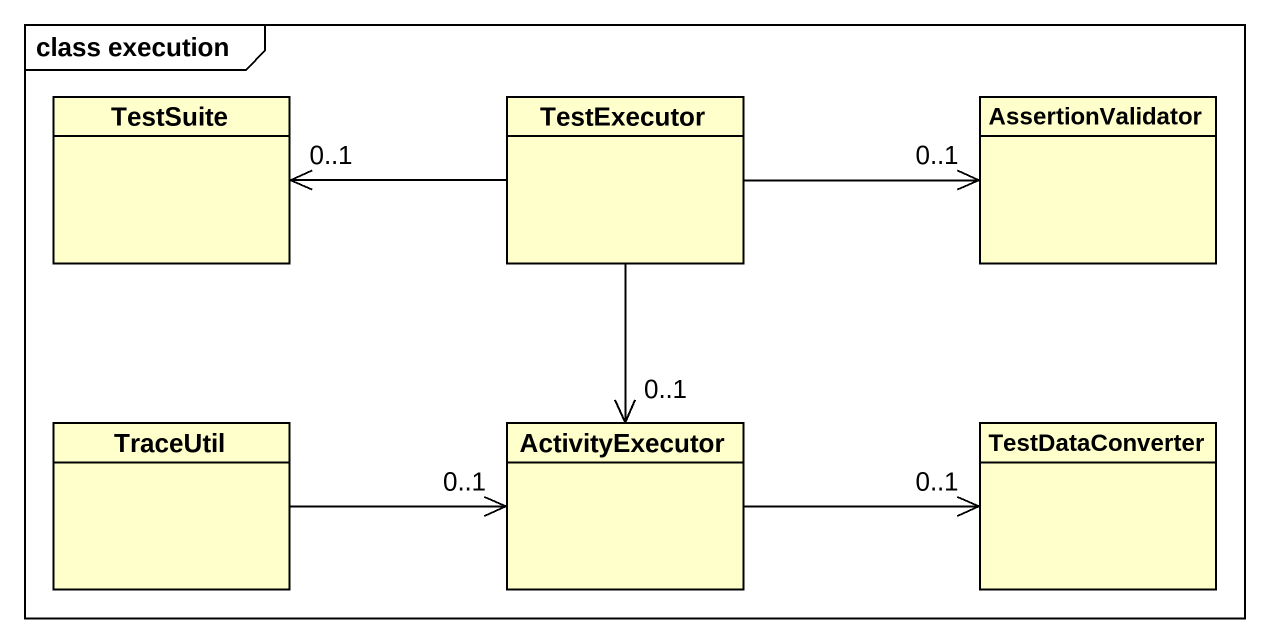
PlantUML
@startuml
mainframe class execution
hide circle
hide empty members
class TestSuite
class TestExecutor
class AssertionValidator
class TraceUtil
class ActivityExecutor
class TestDataConverter
TestExecutor -left-> "0..1" TestSuite
TestExecutor -right-> "0..1" AssertionValidator
TestExecutor --> "0..1" ActivityExecutor
TraceUtil -right-> "0..1" ActivityExecutor
ActivityExecutor -right-> "0..1" TestDataConverter
@enduml
